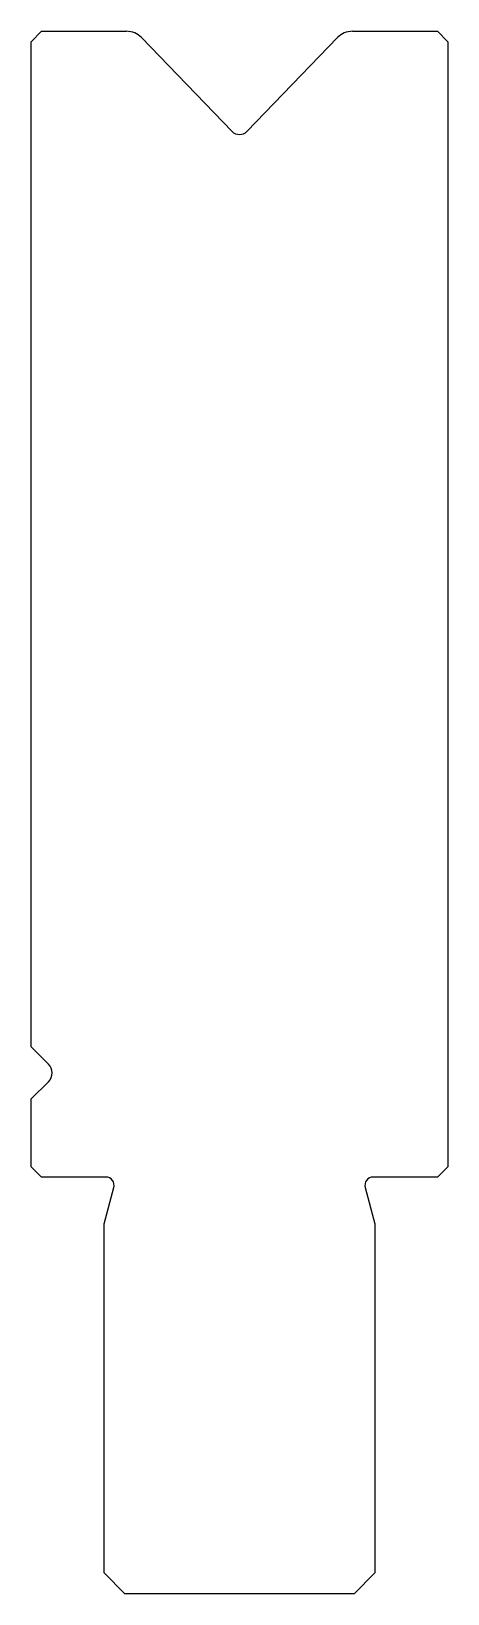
# Model space of a CAD drawing. Header units: metres. Extents: x -8 to 12, y -47.4 to 27.6.
import ezdxf

# ---------------------------------------------------------------- set-up
doc = ezdxf.new("R2010")
doc.units = ezdxf.units.M

msp = doc.modelspace()

# ---------------------------------------------------------------- linework, layer by layer
for p, q in [((-7.520141, 27.587047), (-8.020141, 27.087047)), ((-8.020141, -21.164425), (-8.020141, 27.087047)), ((-7.520141, 27.587047), (-3.444616, 27.587047)), ((-2.725276, 27.281706), (1.620189, 22.781845)), ((2.339529, 22.781845), (6.684994, 27.281706)), ((7.404334, 27.587047), (11.479859, 27.587047)), ((11.979859, 27.087047), (11.479859, 27.587047)), ((11.979859, 27.087047), (11.979859, -26.912953)), ((-7.195877, -21.988689), (-8.020141, -21.164425)), ((-8.020141, -23.661481), (-7.195877, -22.837217)), ((-8.020141, -26.912953), (-8.020141, -23.661481)), ((-8.020141, -26.912953), (-7.520141, -27.412953)), ((11.479859, -27.412953), (11.979859, -26.912953)), ((-4.440141, -27.412953), (-7.520141, -27.412953)), ((11.479859, -27.412953), (8.399859, -27.412953)), ((-4.520141, -29.656998), (-4.053771, -27.91648)), ((8.013489, -27.91648), (8.479859, -29.656998)), ((-4.520141, -46.412953), (-4.520141, -29.656998)), ((8.479859, -29.656998), (8.479859, -46.412953)), ((-4.520141, -46.412953), (-3.520141, -47.412953)), ((7.479859, -47.412953), (8.479859, -46.412953)), ((7.479859, -47.412953), (-3.520141, -47.412953))]:
    msp.add_line(p, q)
for centre, radius, start, end in [((-3.444616, 26.587047), 1, 44, 90), ((7.404334, 26.587047), 1, 90, 136), ((1.979859, 23.129174), 0.5, 224, 316), ((-7.620141, -22.412953), 0.6, 315, 45), ((-4.440141, -27.812953), 0.4, 345, 90), ((8.399859, -27.812953), 0.4, 90, 195)]:
    msp.add_arc(centre, radius, start, end)

doc.saveas('drawing.dxf')
